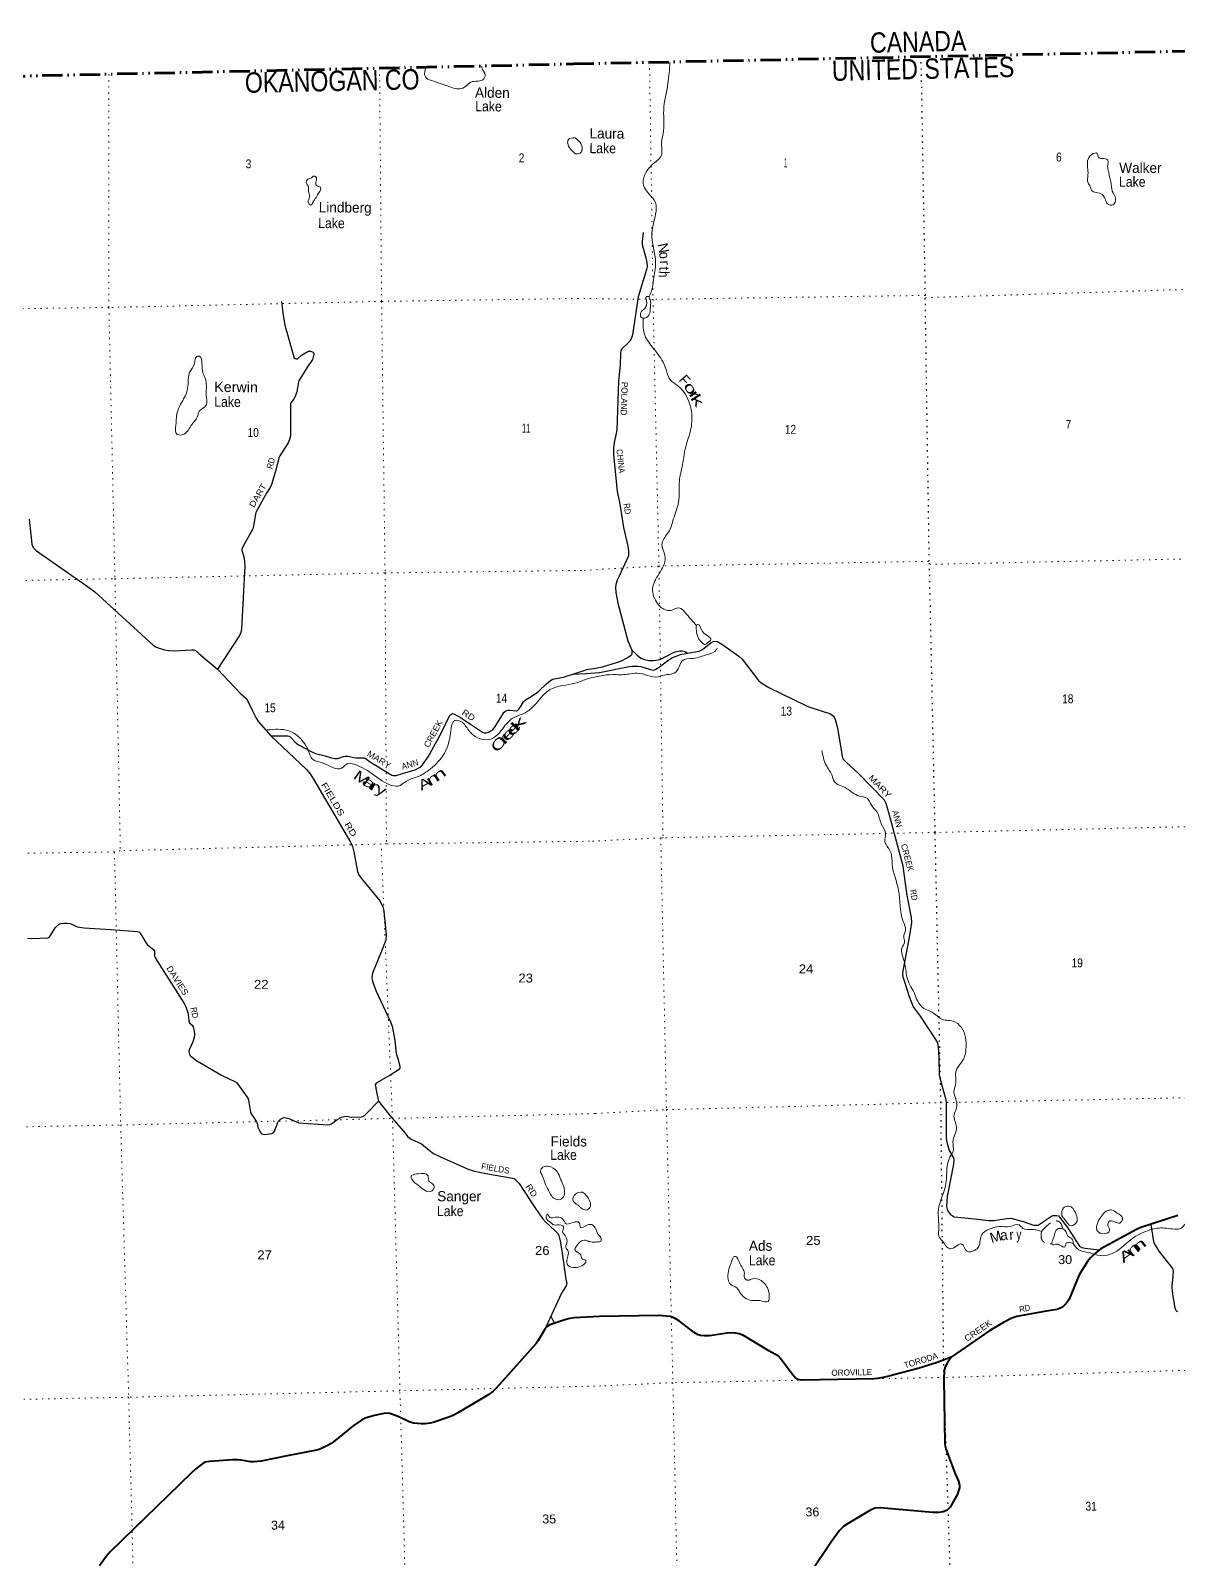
# Model space of a CAD drawing. Header units: feet. Extents: x 242557 to 489137, y 368785 to 557307.
# Drawn here: x 444091 to 466643, y 526997 to 557039 of the extents above; entities that cross this region are included whole.
import ezdxf
from ezdxf.enums import TextEntityAlignment as Align

# ---------------------------------------------------------------- set-up
doc = ezdxf.new("R2010")
doc.units = ezdxf.units.FT
doc.header["$LTSCALE"] = 80
for name, pattern in [('DASH_DOUBLE_DOT', [9.2, 5, -1.2, 0.3, -1.2, 0.3, -1.2]), ('DOTTED', [1.5, 0.3, -1.2]), ('MEDIUM_DASHED', [4.5, 3, -1.5])]:
    doc.linetypes.add(name, pattern=pattern)
for name, color, linetype, lineweight in [('10', 7, 'DASH_DOUBLE_DOT', 60), ('26', 7, 'Continuous', 40), ('27', 7, 'Continuous', 25), ('29', 7, 'Continuous', 25), ('30', 7, 'Continuous', 35), ('39', 7, 'Continuous', 13), ('41', 7, 'Continuous', 13), ('6', 7, 'DOTTED', 25), ('7', 7, 'DOTTED', 13)]:
    doc.layers.add(name, color=color, linetype=linetype, lineweight=lineweight)
doc.layers.add('12', color=7, linetype='Continuous')

msp = doc.modelspace()

# ---------------------------------------------------------------- linework, layer by layer
at = {"layer": '10'}
for p, q in [((454767.39, 556382.25), (485078.46, 557012.03)), ((424455.31, 555717.04), (454767.39, 556382.25))]:
    msp.add_line(p, q, dxfattribs=at)
at = {"layer": '26'}
for points in [[(466652.7, 533742.79), (465924.65, 533501.53), (465839.37, 533467.18), (465137.02, 533087.3), (465075.14, 533041.37), (464991.57, 532968.75), (464932.19, 532904.94), (464873.08, 532833.9), (464712.14, 532572.19), (464510.49, 532095.35), (464472.55, 532035.71), (464421.97, 531976.3), (464381.29, 531939.99), (464325.21, 531912.48), (464279.02, 531892.68), (464239.78, 531884.31), (464059.1, 531859.67), (463485.68, 531751.83), (463444.42, 531741.94), (463387.24, 531722.13), (463219.4, 531635.94), (462955.82, 531479.64), (462196.3, 530954.65)], [(455277.1, 531755.16), (454780.99, 531730.07), (454694.14, 531717.68), (454598.04, 531688.21), (454302.57, 531589.29), (454269.08, 531570.8), (454242.84, 531553.88), (454211.87, 531520.67), (454174.14, 531461.81), (454074.46, 531279.93), (454034.89, 531226.26), (453251.32, 530354.29), (453188.69, 530288.78), (453102.37, 530218), (452495.14, 529858.72), (452397.79, 529809.53), (452316.95, 529776.49), (452028.34, 529676.71), (451951.71, 529656.37), (451853.58, 529641.29), (451769.51, 529641.29), (451630.14, 529656.79), (451574.83, 529670.07), (451533.35, 529682.92), (451331.67, 529784.31), (451153.39, 529846.05), (451103.62, 529851.59), (451036.14, 529846.05), (450852.53, 529810.63), (450673.33, 529753.08), (450624.66, 529730.94), (450598.05, 529717.97), (450436.55, 529605.72), (450045.05, 529290.43), (450002.69, 529259.8), (450002.69, 529259.8), (449932.22, 529215.17), (449836.72, 529171.73), (449768.51, 529142.12), (449682.24, 529118.27), (449135.76, 529011.62)], [(462196.3, 530954.65), (461919.73, 530850.72), (461546.54, 530734.99), (461217.05, 530646.75), (460994.35, 530589.84), (460858.12, 530553.64), (460747.17, 530536.99), (460684.38, 530531.63), (459247.15, 530502.76), (459181.21, 530515.13), (459130.63, 530543.74), (459071.78, 530615), (458833.74, 530937.65), (458795.43, 530972.26), (458608, 531082.27), (458106.89, 531383.26), (458027.72, 531414.06), (457917.76, 531431.67), (457787.31, 531425.99), (457442.72, 531374.45), (457340.47, 531371.68), (457262.39, 531383.26), (457218.4, 531396.46), (457141.67, 531439.01), (456853.51, 531660.54), (456765.36, 531717.74), (456672.37, 531756.5), (456448.14, 531776.86), (455277.1, 531755.16)], [(462196.3, 530954.65), (462114.98, 530836.41), (462076.5, 530764.45), (462057.8, 530695.57), (462048.33, 530523.25), (462071.84, 529259.44), (462076.51, 529202.5), (462089.71, 529151.88), (462134.31, 529025.89), (462271.67, 528658.12), (462342.62, 528502.71), (462358.01, 528430.09), (462355.81, 528388.28), (462340.42, 528326.66), (462314.77, 528258.37), (462171.81, 528007.08), (462113.9, 527948.16), (462039.12, 527910.75), (461948.95, 527897.55), (461830.78, 527897.98), (460794.44, 527995.22), (460693.19, 527985.58), (460593.66, 527941.15), (460154.37, 527680.65), (460081.8, 527629.08), (459999.3, 527548.5), (459839.58, 527333.32), (458576.87, 525442.3)], [(449135.76, 529011.62), (448624.76, 528911.89), (448483.08, 528895.54), (448422.35, 528895.29), (448381.41, 528903.04), (448274.68, 528921.97), (448167.94, 528932.93), (448062.45, 528936.2), (447610.81, 528905.48), (447559.56, 528899.72), (447527.48, 528889.76), (447499.83, 528877.58), (447456.37, 528850), (447338.87, 528760.82), (447251.56, 528676.25), (445662.54, 527134.35), (445575.28, 527034.78), (445445.32, 526852.32)]]:
    msp.add_lwpolyline(points, dxfattribs=at)
at = {"layer": '29'}
for p, q in [((454749.57, 544385.51), (455016.28, 544394.67)), ((454323.43, 531758.57), (454392.9, 531619.53))]:
    msp.add_line(p, q, dxfattribs=at)
for points in [[(456139.71, 553067.79), (456116.65, 552888.76), (456117.55, 552832.48), (456186.74, 552573.18), (456208.28, 552480.77), (456212.86, 552395.96), (456204.94, 552340.92), (456040.61, 551800.49), (455926.3, 551056.94), (455915.09, 551012.71), (455901.35, 550982.91), (455878.44, 550941.66), (455838.25, 550892.81), (455714.87, 550784.46), (455697.49, 550756), (455688.22, 550690.69), (455682, 550467.93), (455651.3, 550143.37), (455617.32, 549188.23), (455604.58, 549116.19), (455565.21, 548941.16), (455553.18, 548830.66), (455551.17, 548704.03), (455626.56, 547973.38), (455672.65, 547764.08), (455750.04, 547266.2), (455835.16, 546904.09), (455850.95, 546795.31), (455846.37, 546712.79), (455817.61, 546636.53), (455663.12, 546313.97), (455626.48, 546231.46), (455597.8, 546149.33), (455589.83, 546089.35), (455600.56, 545991.55), (455636.54, 545782), (455833.33, 545042.28), (455915.38, 544856.16)], [(449026.89, 551711.19), (449059.74, 551438.86), (449089.21, 551247.38), (449265.43, 550622.45), (449275.64, 550606.93), (449291.68, 550594.32), (449313.44, 550586.3), (449324.89, 550585.15), (449338.81, 550587.8), (449355.81, 550597.76), (449416.58, 550654.41), (449544.79, 550731.85), (449558.53, 550736.43), (449574.96, 550737.13), (449595.18, 550734.14), (449645.57, 550715.8), (449656.39, 550704.7), (449661.61, 550692.88), (449661.61, 550679.13), (449644.43, 550598.91), (449632.37, 550568.57), (449523.84, 550406.14), (449368.41, 550149.08), (449360.63, 550127.07), (449329.29, 549944.24), (449322.59, 549919.29), (449290.52, 549832.19), (449276.97, 549807.43), (449209.2, 549717.59), (449201.9, 549700.42), (449201.18, 549686.64), (449205.57, 549601.38), (449200.27, 549069.19), (449185.15, 548996.15), (449156.06, 548930.56), (448995.03, 548678.69), (448974.92, 548634.87), (448914.17, 548396.71), (448827.91, 548111.4), (448802.62, 548054.1), (448737.48, 547955.47), (448533.26, 547588.42), (448514, 547534.93), (448477.5, 547293.74), (448461.31, 547243.84), (448391.51, 547113.64), (448277.53, 546914.65), (448248.29, 546841.57), (448246, 546823.23), (448249.09, 546800.68), (448283.28, 546690.23), (448300.97, 546598.61), (448304.5, 546508.67), (448238.06, 545275.02), (448223.09, 545200.42), (448199.82, 545142.6), (447769.96, 544480.82)], [(444062.51, 547432.2), (444117.18, 546941.91), (444129.77, 546902.31), (444148.1, 546870.22), (444168.71, 546847.3), (444210.43, 546806.59), (445184.31, 546130.06), (445356.33, 546000.68), (446500.2, 544951.96), (446553.24, 544920.79), (446599.05, 544900.16), (446722.13, 544862.22), (446807.49, 544847.44), (446912.52, 544844.55), (447260.02, 544865.06), (447302.26, 544861.2), (447336.62, 544847.44), (447400.78, 544791.57), (447769.96, 544480.82)], [(457009.98, 544798.92), (457239.15, 544837.07), (457305.47, 544867.69), (457468.65, 545000.73), (457516.2, 545028.13), (457548.95, 545031.09), (457598.66, 545023.55), (457705.69, 544964.23), (458018.79, 544737.42), (458084.27, 544677.44), (458402.96, 544259.44), (458455.34, 544214.45), (458605.34, 544124.94), (459336.99, 543765.04), (459396.76, 543738.85), (459822.75, 543601.29), (459854.87, 543580.7), (459870.91, 543565.8), (459893.81, 543537.15), (459913.52, 543494.31), (459956.81, 543329.47), (460051.46, 542769.28), (460063.32, 542729.2), (460072.48, 542713.16), (460126.18, 542655.83), (460376.74, 542423.38), (460874.64, 541911.86), (460910.82, 541849.05), (460976.77, 541616.97), (461240.67, 540615.92), (461256.77, 540509.02), (461301.07, 540170.17), (461330.3, 540000.92), (461408.05, 539598.16), (461414.75, 539499.69), (461373.8, 539245.18), (461240.66, 538553.07), (461236.08, 538488.89), (461244.5, 538434.46), (461289.39, 538293.94), (461370.52, 538045.06), (461410.16, 537929.63), (461446.82, 537840.58), (461585.32, 537661.96), (461886.36, 537200.09), (461923.25, 537134.28), (461939.39, 537055.73), (461953.2, 536843.6), (461959.9, 536503.97), (461968.24, 536445.32), (462013.58, 536278.5), (462080.32, 536043.42), (462092.76, 535967.62), (462097.34, 535257.08), (462105.43, 535184), (462156.77, 535021.38), (462238.15, 534873.69), (462248.52, 534842.22), (462240.27, 534752.33), (462116.04, 534113.75), (462101.92, 533916.22), (462118.83, 533838.6), (462175.22, 533764.94), (462254.35, 533714.55), (462462.76, 533697.56), (462646.97, 533677.95), (462931.11, 533643.46), (463033.49, 533643.21), (463289.39, 533684.1), (463366.32, 533684.72), (463607.63, 533625.38), (463815.27, 533551.78), (463865.66, 533547.19), (463903.95, 533549.91), (463943.54, 533574.7), (464011.73, 533625.49), (464168.02, 533725.98), (464193.65, 533737.36), (464268.8, 533739.73), (464300.87, 533730.56), (464323.5, 533706.24), (464478.54, 533505.78), (464719.32, 533139.52), (464763.57, 533109.41), (464827.14, 533097.73), (465103.71, 533062.58)], [(455915.38, 544856.16), (455915.09, 544793.19), (455905.93, 544763.4), (455889.89, 544742.77), (455862.41, 544722.14), (455801.1, 544689.34), (455704.36, 544641.92), (455584.47, 544598.86), (455333.28, 544522.73), (455198.32, 544495.99), (455014.69, 544471.73)], [(455016.28, 544394.67), (455278.54, 544415.06), (455862.39, 544535.07), (455919.67, 544544.5), (455983.81, 544544.5), (456038.78, 544542.21), (456090.75, 544532.76), (456299.91, 544468.87), (456342.49, 544464.26), (456361.75, 544466.57), (456389.24, 544480.33), (456448.61, 544519.57), (456624.04, 544655.55), (456716.79, 544709.53), (456806.31, 544747.18), (456870.26, 544769.13), (457009.98, 544798.92)], [(455915.38, 544856.16), (456013.98, 544763.54), (456093.91, 544698.78), (456164.76, 544669.42), (456246.23, 544654.07), (456331.97, 544651.09), (456433.99, 544662.88), (456485.44, 544680.88), (456706.4, 544799.29), (456764.89, 544820.7), (456849.64, 544841.33), (456901.63, 544842.68), (456959.59, 544827.57), (457009.98, 544798.92)], [(447769.96, 544480.82), (448218.72, 544006.09), (448322.77, 543913.42), (448358.57, 543865.82), (448456.95, 543665.88), (448528.92, 543516.89), (448575.84, 543448.23), (448815.04, 543170.76)], [(448815.04, 543170.76), (449152.8, 543168.78), (449177.16, 543163.9), (449186.32, 543157.03), (449312.87, 543029), (449371.86, 542985.12), (449637.41, 542848.67), (449692.55, 542824.67), (449883.33, 542775.69), (450007.31, 542738.21), (450072.79, 542726.11), (450124.76, 542728.9), (450150.67, 542730.7), (450244.58, 542767.37), (450279.78, 542771.08), (450331.63, 542769.66), (450446.16, 542744.45), (450488.6, 542739.69), (450628.11, 542741.03), (450650.02, 542739.86), (450668.34, 542730.7), (450758.77, 542667.3), (451197.47, 542399.49), (451218.09, 542392.61), (451244.69, 542389.7), (451282.22, 542394.9), (451405.74, 542434.04), (451655.33, 542504.79), (451694.53, 542520.97), (451738.02, 542546.03), (451763.25, 542566.81), (451795.32, 542599.2), (451907.93, 542759.71), (452163.05, 543227.11), (452331.35, 543564.97), (452349.65, 543585.65), (452365.68, 543599.4), (452388.59, 543608.57), (452411.57, 543605.34), (452544.28, 543529.64), (452977.75, 543244.71), (453011.63, 543231.52), (453052.86, 543231.52), (453094.1, 543242.98), (453137.25, 543260.69), (453178.85, 543291.11), (453228.72, 543353.93), (453404.03, 543635.31), (453429.67, 543657.85), (453457.15, 543671.6), (453486.93, 543678.48), (453514.54, 543678.44), (453644.22, 543663.35), (453655.29, 543664.72), (453667.89, 543672.75), (453691.94, 543695.67), (453727.84, 543742.24), (453785.85, 543841.78), (453798.77, 543855.22), (453824.79, 543878.46), (453898.73, 543924.39), (454054.86, 544021.21), (454088.21, 544048.07), (454234, 544193.44), (454317.27, 544257.81), (454347.85, 544279.12), (454388.28, 544294.48), (454569.51, 544326.95), (454610.46, 544338.03), (455014.69, 544471.73)], [(448815.04, 543170.76), (449507.42, 542517.8), (449589.99, 542422.03), (449654.35, 542317.01), (450384.78, 541078.27), (450418.33, 540998.72), (450448.55, 540891.66), (450517.64, 540506.92), (450550.86, 540425.61), (450615.48, 540339.34), (450956.02, 539926.74), (451016.57, 539812.89), (451038.29, 539722.37), (451085.73, 539258.07), (451074.03, 539154.75), (450994.74, 538936.37), (450815.83, 538507.22), (450801.74, 538422.09), (450812.52, 538341.25), (450884.45, 538150.79), (450972.45, 537966.79), (451171.52, 537548.76), (451204.08, 537462.95), (451252.44, 537182.51), (451278.94, 536926.22), (451317.28, 536809.8), (451351.98, 536669.02), (451350.81, 536634.07), (451316.74, 536599.39), (451174.72, 536504.93), (450888.27, 536340.24), (450868.01, 536307.26), (450879.61, 536253.03), (450895.28, 536162.37), (450934.59, 535987.31)], [(444031.85, 539191.22), (444114.68, 539189.46), (444434.07, 539197.15), (444455.49, 539207.8), (444472.06, 539223.2), (444515.34, 539296.21), (444576.2, 539398.45), (444600.15, 539425.71), (444661.4, 539474.23), (444687.43, 539482.52), (444744.72, 539487.86), (444812.87, 539488.44), (444870.22, 539480.77), (444917, 539464.76), (445006.74, 539419.32), (445144.64, 539396.34), (445669.82, 539361.46)], [(445669.82, 539361.46), (446195.38, 539326.56), (446223.41, 539315.55), (446247.08, 539291.87), (446281.79, 539237.6), (446365.41, 539092.94), (446393.91, 539062.27), (446451.29, 539017.12), (446514.9, 538962.01), (446528.71, 538943.74), (446531.08, 538912.95), (446529.11, 538836.92), (446538.18, 538811.12), (446589.45, 538735.2), (447110.77, 537910.2), (447141.68, 537846.05), (447184.28, 537727.64), (447200.12, 537645.31), (447205.58, 537558.31), (447218.21, 537530.43), (447267.12, 537482.53), (447286.33, 537447.1), (447307.35, 537364.12), (447313.04, 537300.06), (447307.35, 537238.6), (447281.32, 537158.08), (447247.91, 537082.02), (447207.95, 536995.86), (447205.35, 536965.68), (447207.95, 536939.02), (447217.41, 536910.6), (447231.61, 536886.92), (447260.01, 536858.5), (447343.65, 536797.05), (447848.08, 536501.69), (448121.28, 536368.68), (448136.88, 536356.44), (448146.34, 536345.78), (448353.43, 536064.55), (448369.48, 536036.81), (448379.47, 536010.08), (448414.96, 535769.1), (448426.98, 535740.8), (448485.06, 535653.19), (448534.76, 535583.57), (448547.5, 535553), (448562.82, 535477.03), (448605.48, 535382.48), (448617.26, 535365.05), (448636.25, 535346.36), (448662.28, 535336.28), (448689.5, 535333.34), (448743.1, 535337.73), (448832.68, 535355.23), (448851.62, 535361.76), (448865.82, 535372.41), (448889.69, 535399.93), (448953.61, 535569.38), (448967.59, 535593.84), (448977.06, 535607.45), (449007.82, 535634.68), (449033.86, 535650.68), (449055.19, 535662.87), (449081.19, 535666.66), (449116.68, 535663.1), (449168.73, 535645.37), (449368.29, 535563.19), (449939.29, 535520.29), (449978.15, 535530.48), (450006.55, 535544.69), (450117.49, 535627.76), (450205.35, 535672.57), (450258.09, 535685.77), (450309.49, 535691.52), (450397.77, 535676.99), (450589.88, 535677.58), (450626.62, 535686.78), (450664.07, 535715.78), (450707.87, 535757.29), (450934.59, 535987.31)], [(450934.59, 535987.31), (451153.68, 535703.29), (451456.69, 535358.58), (451501.16, 535296.66), (451577.98, 535240.11), (451775.65, 535149.79), (451929.41, 535024.01), (452012.37, 534960.37), (452162.25, 534885.98), (452693.97, 534652.5), (452817.98, 534612.48), (453043.24, 534565.3), (453534.03, 534482.04), (453598.05, 534465.41), (453635.92, 534436.99), (453697.73, 534366.62), (454019.31, 533878.71), (454156.59, 533683.89), (454217.81, 533616.45), (454415, 533433.05), (454454.8, 533392.6), (454478.47, 533345.23), (454507.18, 533241.06), (454545.58, 532999.21), (454618.78, 532489.14), (454634.67, 532402.67), (454625.01, 532357.79), (454530.36, 532211.87), (454224.64, 531542.14)], [(466117.23, 533565.35), (466174.57, 533232.01), (466187.38, 533188.85), (466278.92, 533037.37), (466543.44, 532700.04), (466554.81, 532678.47), (466557.1, 532650.96), (466552.22, 532544.44), (466534.2, 532357.58), (466534.03, 532313.29), (466552.94, 532155.92), (466589.32, 531924.12), (466602.91, 531887.7), (466622.69, 531864.26), (466646.43, 531849.88)]]:
    msp.add_lwpolyline(points, dxfattribs=at)
at = {"layer": '39'}
for points in [[(456662.22, 556420.67), (456623.56, 556001.84), (456541, 555471.72), (456531.75, 555017.97), (456498.96, 554835.09), (456495.78, 554585.97), (456309.4, 554398.02), (456145.49, 553993.85), (456253.99, 553823.89), (456376.57, 553658.25), (456381.12, 553427.51), (456307.61, 553053.48), (456381.69, 552475.84), (456339.88, 552134.84), (456301.58, 551923.5), (456255.27, 551811.21)], [(451863.37, 556318.17), (451841.85, 556154.64), (452104.79, 556014.5), (452645.01, 555937.1), (452747.69, 556023.1), (453006.67, 556089.36), (453023.71, 556199.19), (452974.82, 556280.77), (452961, 556340.83)], [(454799.08, 554928.7), (454667.31, 554896.61), (454653.38, 554819.27), (454702.96, 554713.4), (454803.55, 554613.28)], [(454799.08, 554928.7), (454889.02, 554849.8), (454938.19, 554715.11), (454899.44, 554629.3), (454803.55, 554613.28)], [(465291.21, 554259.95), (465270.06, 554374.89), (465267.63, 554498.35), (465226.76, 554519.82), (465101.08, 554535.56), (465084.39, 554561.55), (465064.96, 554623.93), (464958.18, 554603.6), (464875.72, 554478.45), (464883.17, 554203.22), (464884.3, 554043.28), (464928.19, 553971.25), (464955.83, 553902.95), (465159.76, 553815.87), (465222.16, 553728.01), (465266.52, 553631.7), (465378.06, 553615.68), (465426.4, 553728), (465360.62, 553884.64), (465334.71, 554070.41), (465308.5, 554169.11), (465290.45, 554263.92)], [(449637.14, 553650.74), (449755.01, 553840.44), (449791.97, 553960.97), (449753.11, 553976.03), (449712.1, 553995.09), (449705.66, 554077.91), (449703.19, 554162.87), (449648.22, 554175.44), (449612.79, 554142.02), (449544.73, 554117.76), (449514.68, 554037.93), (449548.71, 553980.2), (449554.98, 553903.45), (449576.1, 553802.83), (449567.82, 553739.83), (449560.59, 553640.41), (449616.09, 553609.63), (449637.14, 553650.74)], [(456255.27, 551811.21), (456192.8, 551799.85), (456200.1, 551737.23), (456205.78, 551654.32), (456168.89, 551576.65), (456091.62, 551496.15), (456097.5, 551403.12), (456134.28, 551383.6), (456250.36, 551444.62), (456279.51, 551607.18), (456272.71, 551746.76), (456253.8, 551782.84), (456255.27, 551811.21)], [(456139.58, 551383.73), (456156.32, 551086.38), (456319.46, 550812.21), (456527.42, 550520.7), (456604.14, 550321.75), (456673.92, 550167.22), (456809.49, 550060.56), (457091.29, 549511.33), (457067.59, 549174.74), (456985.94, 548905.84), (456909.03, 548499.35), (456848.67, 548176.2), (456832.52, 547764.84), (456729.87, 547432.76), (456635.85, 547175.77), (456508.61, 546962.66), (456568.78, 546680.38), (456451.7, 546362.18), (456321.98, 546070.06), (456420.87, 545772.34), (456595.36, 545640.13), (456678.36, 545635.7), (456839.07, 545689.5), (456995.33, 545558.95), (457183.63, 545341.97)], [(447541.61, 549892.7), (447524.55, 550201.98), (447480.91, 550312.06), (447461.6, 550489.67), (447414.94, 550634.08), (447358.48, 550628.39), (447313.91, 550491.44), (447225.53, 550330.94), (447180.35, 550005.68), (447064.89, 549733.04), (446984.82, 549564.69), (446948.64, 549278.16), (446972.04, 549098.65), (447109.4, 549104.67), (447261.68, 549293.35), (447366.75, 549436.11), (447413.7, 549560.98), (447540.09, 549665.9), (447556.11, 549741.27), (447541.61, 549892.7)], [(457182.89, 545342.82), (457188.4, 545202.35), (457233.36, 545075.67), (457324.22, 544980.28), (457354.86, 544964.69), (457380.78, 544983.42), (457470.18, 545064.16), (457414.29, 545129.88), (457303.26, 545222.85), (457203.48, 545360.59), (457183.63, 545341.97)], [(455018.81, 544287.59), (455544.5, 544376.08), (455714.42, 544373.36), (455851.67, 544386.2), (456021.15, 544405.76), (456226.34, 544357.17), (456427.06, 544330.77), (456555.75, 544367.74), (456745.12, 544403.89), (456845.77, 544529.39), (456900.17, 544641.84), (457121.57, 544694.81), (457395.12, 544769.07), (457581.23, 544867.92), (457594.82, 544896.54)], [(448738.3, 543286.7), (449169.61, 543268.89), (449377.63, 543139.3), (449559.45, 542867.21), (449634.7, 542713.51), (449843.22, 542636.57), (450206.14, 542535.78), (450330.93, 542626.48), (450520.21, 542585.42), (450616.53, 542541.66), (451006.14, 542287.78), (451356.65, 542196.75), (451469.66, 542274.95), (451691.62, 542362.4), (451916.39, 542492.45), (452199.28, 542780.09), (452355.13, 543264.47), (452436.04, 543473.34), (452549.85, 543454.39), (452710.72, 543276.85), (452991, 543096.72), (453176.33, 543122.37), (453425.75, 543378.66), (453587.29, 543527.12), (453816.98, 543626.94), (454096.71, 543884.12), (454295.47, 544074.15), (454551.84, 544160.58), (454797.26, 544206.19), (455018.81, 544287.59)], [(459650.65, 542882), (459733.09, 542598.13), (459844.09, 542403.92), (459899.32, 542269.35), (460107.86, 542154.01), (460247.27, 542057.55), (460392.22, 541987.52), (460540.7, 541943.89), (460626.33, 541805.87), (460736.22, 541668.33), (460819.56, 541441.17), (460904.25, 541248.46), (460891.11, 541094.31), (460995.93, 540906.05), (461033.34, 540649.63), (461158.74, 540135.78), (461249.71, 539522.03), (461295.55, 539350.82), (461260.39, 539220.55), (461273.82, 539122.05), (461224.59, 538996.7), (461269.12, 538742.84), (461305.61, 538532.98), (461332.67, 538391.78), (461480.19, 538088.94), (461535.42, 537954.37), (461657.55, 537811), (461775.91, 537756.65), (461921.35, 537662.33), (461985.05, 537610.95), (462232.73, 537561.18), (462477.64, 537242.05), (462485.36, 537055.91), (462456.93, 536856.92), (462279.09, 536543.6), (462286.72, 536361.51), (462248.03, 536170.41), (462293.79, 536003.25), (462300.74, 535855.58), (462250.82, 535720.95), (462296.08, 535476.84), (462229.02, 535185.96), (462230.59, 535003.75), (462170.16, 534889.16), (462094.99, 534410.09), (462063.66, 534248.92), (461951.78, 533913.15), (461947.81, 533449.14), (461952.07, 533335.84), (462029.06, 533225.99), (462187.58, 533083.34), (462402.07, 533178.7), (462497.77, 533042.91), (462655.27, 533054.13), (462734.69, 533128.59), (462794.71, 533366.69), (462928.3, 533462.47), (463139.39, 533525.37), (463353.73, 533525.56), (463529.07, 533555.36), (463597.02, 533493.93), (463809.94, 533463.72), (463971.97, 533429.88)], [(464593.2, 533186.86), (464700.59, 533068.12), (464906.82, 533009.59), (465122.28, 532953.11), (465348.12, 532985.93), (465724.81, 533264.71), (466143.4, 533469.4), (466428.1, 533491.24), (466717.27, 533490.88), (466849.35, 533663.59), (466966.62, 533767.15), (467143.12, 533738.24), (467459.51, 533793.1), (467874.57, 534074.67), (468083.06, 534269.13), (468376.17, 534479.44), (468567.25, 535044.11), (468745.59, 535229.87), (468978.83, 535297.26), (469147.97, 535436.27), (469315.15, 535469.95), (469504.16, 535524.31), (469598.12, 535578.82), (469792.53, 535564.44), (469980.22, 535481.09), (470098.24, 535546.2), (470467.5, 535381.39), (470885.27, 535013.04), (471186.15, 534931.92), (471472.04, 534893.03), (471916.89, 534689.23), (472206.52, 534563.34), (472467.01, 534479.41), (472835.34, 534464.42), (472956.93, 534553.9), (473068.93, 534616.86), (473258.5, 534642.88), (473577.95, 534645.15), (473945.07, 534794.16), (474096.58, 534904.47), (474307.84, 535163.79), (474525.19, 535216.68)], [(451590.35, 534535.64), (451713.5, 534562.06), (451906.83, 534521.13), (451923.96, 534418.37), (451996.39, 534361.76), (452028.75, 534291.84), (451964.24, 534215.05), (451722.33, 534327.46), (451589.19, 534455.19), (451577.44, 534511.53), (451588.11, 534532.28)], [(454117.59, 534593.07), (454143.37, 534671.29), (454269.74, 534707.37), (454444.67, 534603.13), (454513.68, 534455.32), (454588.87, 534163.93), (454528.98, 534067.03), (454417.96, 534059.75), (454275.32, 534235.79), (454204.18, 534387.59), (454160.07, 534513.86), (454117.31, 534593.6)], [(454858.93, 533942.35), (454753.99, 534049.29), (454801.46, 534155.95), (454941.86, 534196.48), (455018.5, 534133.93), (455086.05, 533896.98), (455014.65, 533848.34), (454932.88, 533878.35), (454858.19, 533942.99)], [(464371.68, 533730.71), (464400.12, 533888.47), (464502.53, 533924.92), (464647.06, 533773.89), (464646.65, 533589.62), (464524.23, 533542.65), (464481.32, 533587.45), (464371.68, 533730.71)], [(465092.58, 533638.94), (465268.65, 533836.81), (465347.28, 533848.49), (465459.74, 533785.92), (465562.8, 533686.72), (465510.06, 533592.53), (465404.43, 533616.77), (465297.1, 533624.77), (465276.42, 533545.39), (465308.82, 533440.74), (465170.46, 533381.3), (465057.89, 533449.95), (465077.17, 533600.17), (465092.58, 533638.94)], [(455243.96, 533375.99), (455117.95, 533563.85), (455049.36, 533557.8), (454907.35, 533503.05), (454893.94, 533547.2), (454880.35, 533597.42), (454758.81, 533604), (454607.78, 533581.38), (454579.93, 533635.24), (454507.26, 533699.94), (454375.8, 533700.16), (454302.87, 533704.11), (454256.66, 533763.5), (454229.6, 533720.19), (454289.11, 533623.2), (454390.12, 533554.8), (454521.65, 533552.55), (454573.58, 533505.48), (454551.73, 533421.83), (454602.46, 533346.37), (454631.4, 533185.24), (454615.38, 533109.86), (454653.34, 533056.3), (454667.11, 533000.01), (454644.12, 532885.96), (454660, 532756.85), (454792.58, 532718.19), (454919.19, 532746.17), (455008.01, 532821.65), (455008.92, 532860.14), (454947.71, 532878.61), (454910.83, 532964.59), (454794.68, 533064.47), (454826.86, 533140.32), (454977.21, 533256.05), (455064.87, 533232.28), (455154.31, 533216.66), (455245.64, 533222.19)], [(455245.64, 533222.19), (455303.25, 533230.58), (455303.76, 533307.54), (455276.12, 533347.93), (455243.96, 533375.99)], [(464595.43, 533186.76), (464557.39, 533291.97), (464492.5, 533330.03), (464449.69, 533425.76), (464381.87, 533481.11), (464280.92, 533473.04), (464222.59, 533354.45), (464190, 533161.44), (464270.54, 533179.23), (464366.46, 533134.56), (464427.34, 533123.62), (464456.3, 533193.03), (464595.43, 533186.76)], [(457911.75, 532927.85), (457823.47, 532687.18), (457800.35, 532526.75), (457857.76, 532384.13), (457976.36, 532317.63), (458061.67, 532195.8), (458272.43, 532070.38), (458430.21, 532067.43), (458592.32, 532050.39), (458616.16, 532174.38), (458502.02, 532425.22), (458403.72, 532488.07), (458258.14, 532487.22), (458179.66, 532467.44), (458128.13, 532517.04), (458126.45, 532602.05), (458029.2, 532816.79), (457956.14, 532932.78), (457911.75, 532927.85)]]:
    msp.add_spline(points, degree=3, dxfattribs=at)
at = {"layer": '39', "linetype": 'MEDIUM_DASHED'}
for points in [[(463970.39, 533428.43), (464153.12, 533596.05), (464277.7, 533632.22), (464322.45, 533614.31), (464384.84, 533479.53)], [(463972.45, 533426.44), (463962.67, 533306.78), (464004.7, 533226.62), (464175.76, 533184.9)]]:
    msp.add_spline(points, degree=3, dxfattribs=at)
at = {"layer": '6'}
msp.add_lwpolyline([(462225.86, 525195.29), (462049.8, 530551.32), (461991.34, 535958.79), (461878.47, 541271.79), (461766.4, 546544.3), (461763.22, 546602.96), (461684.33, 551748.89), (461686.39, 551831.63), (461603.25, 556524.28)], dxfattribs=at)
at = {"layer": '7'}
for p, q in [((456195.14, 551755.68), (454864.03, 551772.16)), ((451082.06, 542561.15), (451088.63, 541047.04))]:
    msp.add_line(p, q, dxfattribs=at)
for points in [[(456261.94, 556413.3), (456331.21, 551754), (456446.77, 546509.9), (456527.89, 541165.9)], [(445630.73, 556181.74), (445631.59, 551594.48), (445749.82, 546260.94), (445856.34, 540912.89)], [(450953.54, 556298.55), (450993.74, 551714.18), (451061.57, 546375.13), (451081.31, 542733.4)], [(485185.13, 552347.51), (483070.86, 552339.86), (477692.15, 552122.05), (472310.02, 552078.31), (467103.28, 551959.07), (461687.27, 551787.1)], [(454864.03, 551772.16), (450993.74, 551714.18), (445631.59, 551594.48), (440300.37, 551524.26), (435646.95, 551383.44)], [(461686.39, 551831.63), (456331.21, 551754), (456268.99, 551754.77)], [(461766.4, 546544.3), (467080.47, 546655.54), (472437.16, 546759.52), (477825.26, 546910.7), (483191.48, 547031.17), (485300.85, 547090.26)], [(454974.38, 546425), (456446.77, 546509.9), (461763.22, 546602.96)], [(429315.95, 545956.48), (435055.02, 546050.73), (440397.19, 546161.75), (445749.82, 546260.94), (451061.57, 546375.13), (454974.38, 546425)], [(485417.79, 541777.47), (483360.76, 541741.47), (483213.08, 541744.62), (477972.02, 541672.98), (475301.58, 541579.95), (472574.95, 541515.87), (467198.57, 541385.17), (467153.94, 541392.39), (461878.47, 541271.79), (456527.89, 541165.9), (456483.46, 541163), (455084.29, 541099.16)], [(455084.29, 541099.16), (451088.63, 541047.04), (450985.63, 541042.02), (445856.34, 540912.89), (445741.74, 540889.31), (440503.17, 540811.9), (440384.66, 540806.3), (435128.41, 540659.2), (435033.46, 540655.23), (429430.7, 540533.76)], [(456483.46, 541163), (456594.87, 535821.63), (456720.98, 530452.2), (456836.63, 525100.78)], [(445741.74, 540889.31), (445863.05, 535519.42), (446020.26, 530166.77), (446158.82, 524829.78)], [(451504.51, 524959.14), (451353.89, 530293.75), (451206.72, 535648.72), (450985.63, 541042.02)], [(455194.78, 535744.44), (456594.87, 535821.63), (461991.34, 535958.79), (467295.39, 536065.78), (472678.75, 536150.05), (475385.05, 536219.8), (478064.79, 536284.68), (483391.35, 536396.47), (485535.91, 536411.7)], [(441730.75, 535441.48), (445863.05, 535519.42), (451206.72, 535648.72), (455194.78, 535744.44)], [(485652.82, 531100.3), (483473, 531044.27), (478157, 530917.22), (472781.51, 530836.85), (472179.74, 530794.57), (471478.52, 530770.57), (467400.97, 530712.15), (462069.58, 530556.02), (456720.98, 530452.2), (455305.31, 530388)], [(455305.31, 530388), (451353.89, 530293.75), (446020.26, 530166.77), (440655.68, 530061.17), (435330.09, 529936.45), (429601.07, 529844.52)]]:
    msp.add_lwpolyline(points, dxfattribs=at)

# ---------------------------------------------------------------- texts
at = {"layer": '10', "width": 0.85}
for s, p in [('CANADA', (460601.03, 556600.53)), ('UNITED STATES', (459851.77, 556048.28))]:
    msp.add_text(s, height=400, rotation=1.262, dxfattribs=at).set_placement(p)
at = {"layer": '12', "width": 0.85}
msp.add_text('OKANOGAN CO', height=400, rotation=1.164, dxfattribs=at).set_placement((448308.58, 555813.86))
at = {"layer": '27'}
for s, rotation, width, p in [('RD', 10.651, 0.9, (463544.03, 531834.03)), ('CREEK', 34.653, 1.1, (462505.13, 531253.21)), ('-', 14.335, 1.1, (460963.33, 530651.03))]:
    msp.add_text(s, height=120, rotation=rotation, dxfattribs=dict(at, width=width)).set_placement(p)
for s, rotation, p in [('TORODA', 16.992, (461286.56, 530731.33)), ('OROVILLE', 1.151, (459838.59, 530587.04))]:
    msp.add_text(s, height=120, rotation=rotation, dxfattribs=at).set_placement(p)
at = {"layer": '30'}
for s, rotation, p in [('POLAND', 267.963, (455704.91, 549804.07)), ('ANN', 15.826, (451566.7, 542552.43)), ('ANN', 284.768, (461073.44, 541524.92)), ('CREEK', 284.768, (461274.22, 540763.25)), ('FIELDS', 350.372, (453222.46, 534605.9))]:
    msp.add_text(s, height=120, rotation=rotation, dxfattribs=at).set_placement(p, align=Align.CENTER)
for s, rotation, width, p in [('RD', 75.69, 0.95, (448872.61, 548517.02)), ('CHINA', 275.891, 0.95, (455635.68, 548567.08)), ('DART', 59.909, 1.15, (448612.09, 547867.17)), ('RD', 278.835, 0.9, (455764.73, 547627.4)), ('CREEK', 61.373, 1.05, (452060.03, 543184.48)), ('RD', 326.682, 1.15, (452671.96, 543529.47)), ('MARY', 328.597, 1.1, (450912.74, 542655.33)), ('MARY', 314.227, 1.2, (460751.64, 542136.77)), ('FIELDS   RD', 300.526, 1.3, (450104.23, 541691.88)), ('RD', 280.926, 0.9, (461401.78, 540032.07)), ('DAVIES', 302.289, 1.1, (446928.79, 538329.24)), ('RD', 280.89, 0.9, (447257.62, 537716.95)), ('RD', 303.389, 1.15, (453892.78, 534197.87))]:
    msp.add_text(s, height=120, rotation=rotation, dxfattribs=dict(at, width=width)).set_placement(p, align=Align.CENTER)
at = {"layer": '41'}
for s, p in [('Alden', (452829.32, 555721.07)), ('Laura', (455080.34, 554919.86)), ('Lindberg', (449757.07, 553466.23))]:
    msp.add_text(s, height=200, rotation=359.5, dxfattribs=at).set_placement(p)
for s, width, p in [('Lake', 0.9, (452833.81, 555452.63)), ('Lake', 0.9, (455080.33, 554628.86)), ('Lake', 0.9, (449745.89, 553155.28)), ('Kerwin', 1.05, (447702.18, 549934.08)), ('Lake', 0.9, (447702.18, 549643.26))]:
    msp.add_text(s, height=200, rotation=359.5, dxfattribs=dict(at, width=width)).set_placement(p)
for s, p in [('Walker', (465498.03, 554240.01)), ('Fields', (454319.14, 535097.43)), ('Sanger', (452087.56, 534019.2)), ('Ads', (458215.85, 533046.78))]:
    msp.add_text(s, height=200, dxfattribs=at).set_placement(p)
at = {"layer": '41', "width": 0.9}
for p in [(465493.56, 553966.91), (454310.2, 534833.46), (452083.08, 533728.38), (458215.85, 532760.24)]:
    msp.add_text('Lake', height=200, dxfattribs=at).set_placement(p)
at = {"layer": '41'}
for s, rotation, p in [('N', 282.093, (456439.3, 552743)), ('r', 273.179, (456466.18, 552468.49)), ('t', 270.987, (456453.56, 552360.34)), ('F', 311.056, (456879.22, 550102.75)), ('M', 15.966, (463094.46, 533227.71)), ('a', 7.911, (463242.05, 533258.05)), ('r', 4.191, (463386.15, 533264.05))]:
    msp.add_text(s, height=200, rotation=rotation, dxfattribs=at).set_placement(p, align=Align.CENTER)
for s, rotation, width, p in [('o', 277.834, 0.9, (456456.68, 552608.69)), ('h', 268.037, 0.85, (456443.18, 552249.39)), ('o', 303.9, 1.6, (456986.48, 549951.41)), ('r', 304.905, 1.85, (457069.86, 549823.14)), ('k', 302.528, 1.75, (457120.43, 549716.3)), ('k', 46.543, 2.2, (453753.72, 543341.72)), ('r', 49.062, 2.1, (453468.57, 543052.19)), ('e', 46.86, 1.95, (453557.8, 543147.54)), ('e', 45.856, 2, (453656.28, 543247.35)), ('C', 50.173, 1.6, (453367.17, 542946.05)), ('M', 325.283, 1.4, (450549.09, 542256.99)), ('a', 325.648, 1.7, (450694.2, 542167.86)), ('A', 27.799, 1.4, (451883.12, 542146.84)), ('n', 32.286, 1.65, (452046.43, 542243.4)), ('n', 35.46, 1.75, (452182.67, 542334.82)), ('r', 332.547, 1.55, (450809.14, 542096.69)), ('y', 333.794, 1.45, (450942.73, 542025.14)), ('y', 359.565, 0.75, (463523.84, 533271.27)), ('A', 35.663, 1.6, (465692.66, 532879.9)), ('n', 40.375, 1.95, (465838.16, 533008.17)), ('n', 37.745, 1.85, (465949.43, 533080.83))]:
    msp.add_text(s, height=200, rotation=rotation, dxfattribs=dict(at, width=width)).set_placement(p, align=Align.CENTER)
at = {"layer": '7'}
for s, width, p in [('2', 0.85, (453690.86, 554450.37)), ('6', 0.85, (464255.73, 554464.4)), ('3', 0.85, (448321.01, 554331.16)), ('1', 0.4, (458906.54, 554352.31)), ('10', 0.85, (448358.14, 549049.07)), ('11', 0.65, (453752.36, 549134.13)), ('12', 0.85, (458923.1, 549110.1)), ('7', 0.85, (464444.85, 549208.95)), ('15', 0.85, (448689.71, 543636.42)), ('14', 0.85, (453241.86, 543824.05)), ('18', 0.85, (464375.87, 543812.5)), ('13', 0.85, (458841.87, 543571.15)), ('24', 1.1, (459197.22, 538500.94)), ('19', 0.85, (464561.61, 538619.69)), ('22', 1.1, (448484.65, 538197.42)), ('23', 1.1, (453683.37, 538321.73)), ('25', 1.1, (459340.28, 533162.74)), ('27', 1.1, (448549.74, 532877.69)), ('26', 1.1, (454010.82, 532964.7)), ('30', 1.05, (464298.22, 532785.02)), ('35', 1.05, (454152.96, 527685.47)), ('36', 1.05, (459327.82, 527824.63)), ('31', 0.85, (464835.26, 527936.6)), ('34', 1.05, (448818.5, 527564.34))]:
    msp.add_text(s, height=175, dxfattribs=dict(at, width=width)).set_placement(p)

doc.saveas('drawing.dxf')
